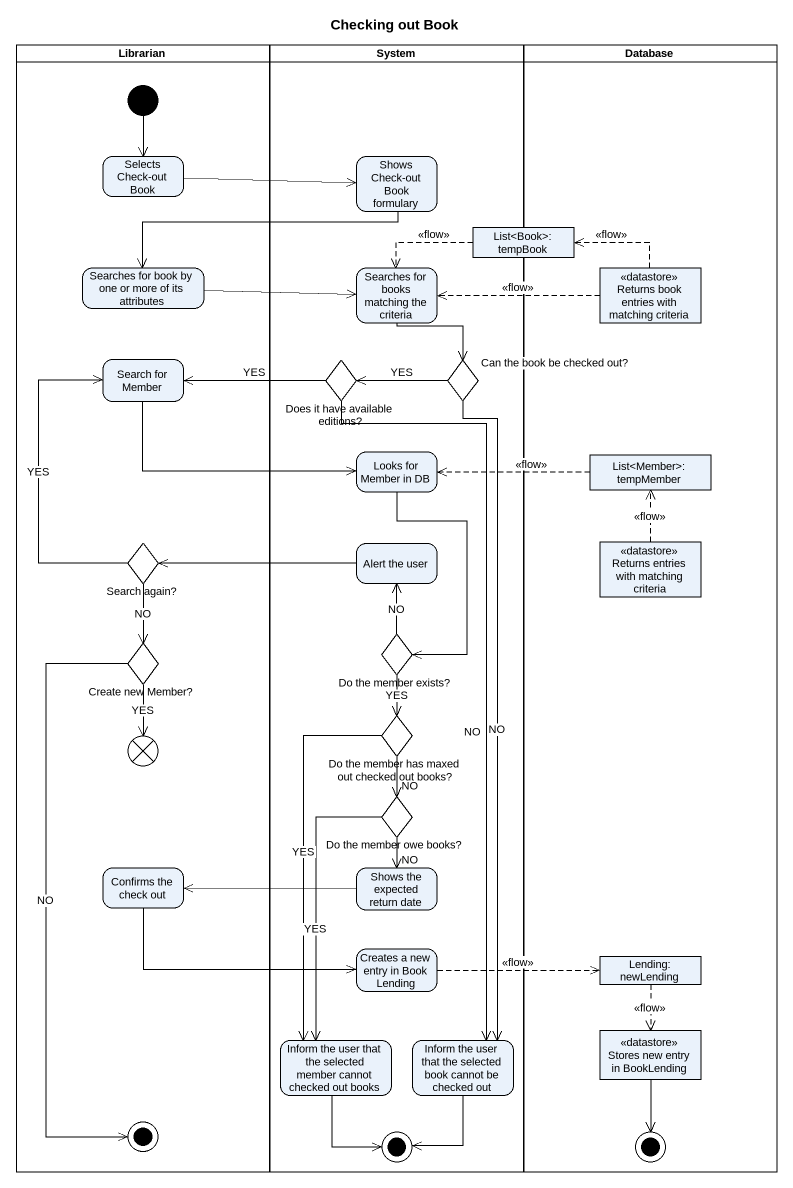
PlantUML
@startuml
title Checking out Book
hide empty description
state Librarian <<partition>> {
  state "Selects Check-out Book" as Selects_Check_out_Book
  state "Searches for book by one or more of its attributes" as Searches_for_book_by_one_or
  state "Search for Member" as Search_for_Member
  state "Search again?" as Search_again <<choice>>
  state "Create new Member?" as Create_new_Member <<choice>>
  state flowfinal1 <<end>>
  state "Confirms the check out" as Confirms_the_check_out
  [*] --> Selects_Check_out_Book
  Create_new_Member --> [*] : NO
}
state System <<partition>> {
  state "Shows Check-out Book formulary" as Shows_Check_out_Book
  state "Searches for books matching the criteria" as Searches_for_books_matching
  state "Does it have available editions?" as Does_it_have_available <<choice>>
  state "Can the book be checked out?" as Can_the_book_be_checked_out <<choice>>
  state "Looks for Member in DB" as Looks_for_Member_in_DB
  state "Alert the user" as Alert_the_user
  state "Do the member exists?" as Do_the_member_exists <<choice>>
  state "Do the member has maxed out checked out books?" as Do_the_member_has_maxed_out <<choice>>
  state "Do the member owe books?" as Do_the_member_owe_books <<choice>>
  state "Shows the expected return date" as Shows_the_expected_return
  state "Creates a new entry in Book Lending" as Creates_a_new_entry_in_Book
  state "Inform the user that the selected member cannot checked out books" as Inform_the_user_that_the
  state "Inform the user that the selected book cannot be checked out" as Inform_the_user_that_the_2
  Inform_the_user_that_the --> [*]
  Inform_the_user_that_the_2 --> [*]
}
state "Database" as Database_ <<partition>> {
  state "Returns book entries with matching criteria" as Returns_book_entries_with <<datastore>>
  state "List<Member>: tempMember" as List_Member_tempMember <<object>>
  state "Returns entries with matching criteria" as Returns_entries_with <<datastore>>
  state "Lending: newLending" as Lending_newLending <<object>>
  state "Stores new entry in BookLending" as Stores_new_entry_in <<datastore>>
  Stores_new_entry_in --> [*]
}
state "List<Book>: tempBook" as List_Book_tempBook <<object>>
Selects_Check_out_Book -right-> Shows_Check_out_Book
Shows_Check_out_Book -left-> Searches_for_book_by_one_or
List_Book_tempBook -left[dashed]-> Searches_for_books_matching : <<flow>>
Searches_for_book_by_one_or -right-> Searches_for_books_matching
Searches_for_books_matching --> Can_the_book_be_checked_out
Returns_book_entries_with -left[dashed]-> List_Book_tempBook : <<flow>>
Returns_book_entries_with -left[dashed]-> Searches_for_books_matching : <<flow>>
Search_for_Member -right-> Looks_for_Member_in_DB
Does_it_have_available -left-> Search_for_Member : YES
Does_it_have_available --> Inform_the_user_that_the_2 : NO
Can_the_book_be_checked_out -left-> Does_it_have_available : YES
Can_the_book_be_checked_out --> Inform_the_user_that_the_2 : NO
Looks_for_Member_in_DB --> Do_the_member_exists
List_Member_tempMember -left[dashed]-> Looks_for_Member_in_DB : <<flow>>
Search_again -up-> Search_for_Member : YES
Search_again --> Create_new_Member : NO
Alert_the_user -left-> Search_again
Returns_entries_with -up[dashed]-> List_Member_tempMember : <<flow>>
Create_new_Member --> flowfinal1 : YES
Do_the_member_exists -up-> Alert_the_user : NO
Do_the_member_exists --> Do_the_member_has_maxed_out : YES
Do_the_member_has_maxed_out --> Do_the_member_owe_books : NO
Do_the_member_has_maxed_out --> Inform_the_user_that_the : YES
Do_the_member_owe_books --> Shows_the_expected_return : NO
Do_the_member_owe_books --> Inform_the_user_that_the : YES
Confirms_the_check_out -right-> Creates_a_new_entry_in_Book
Shows_the_expected_return -left-> Confirms_the_check_out
Creates_a_new_entry_in_Book -right[dashed]-> Lending_newLending : <<flow>>
Lending_newLending -[dashed]-> Stores_new_entry_in : <<flow>>
@enduml
